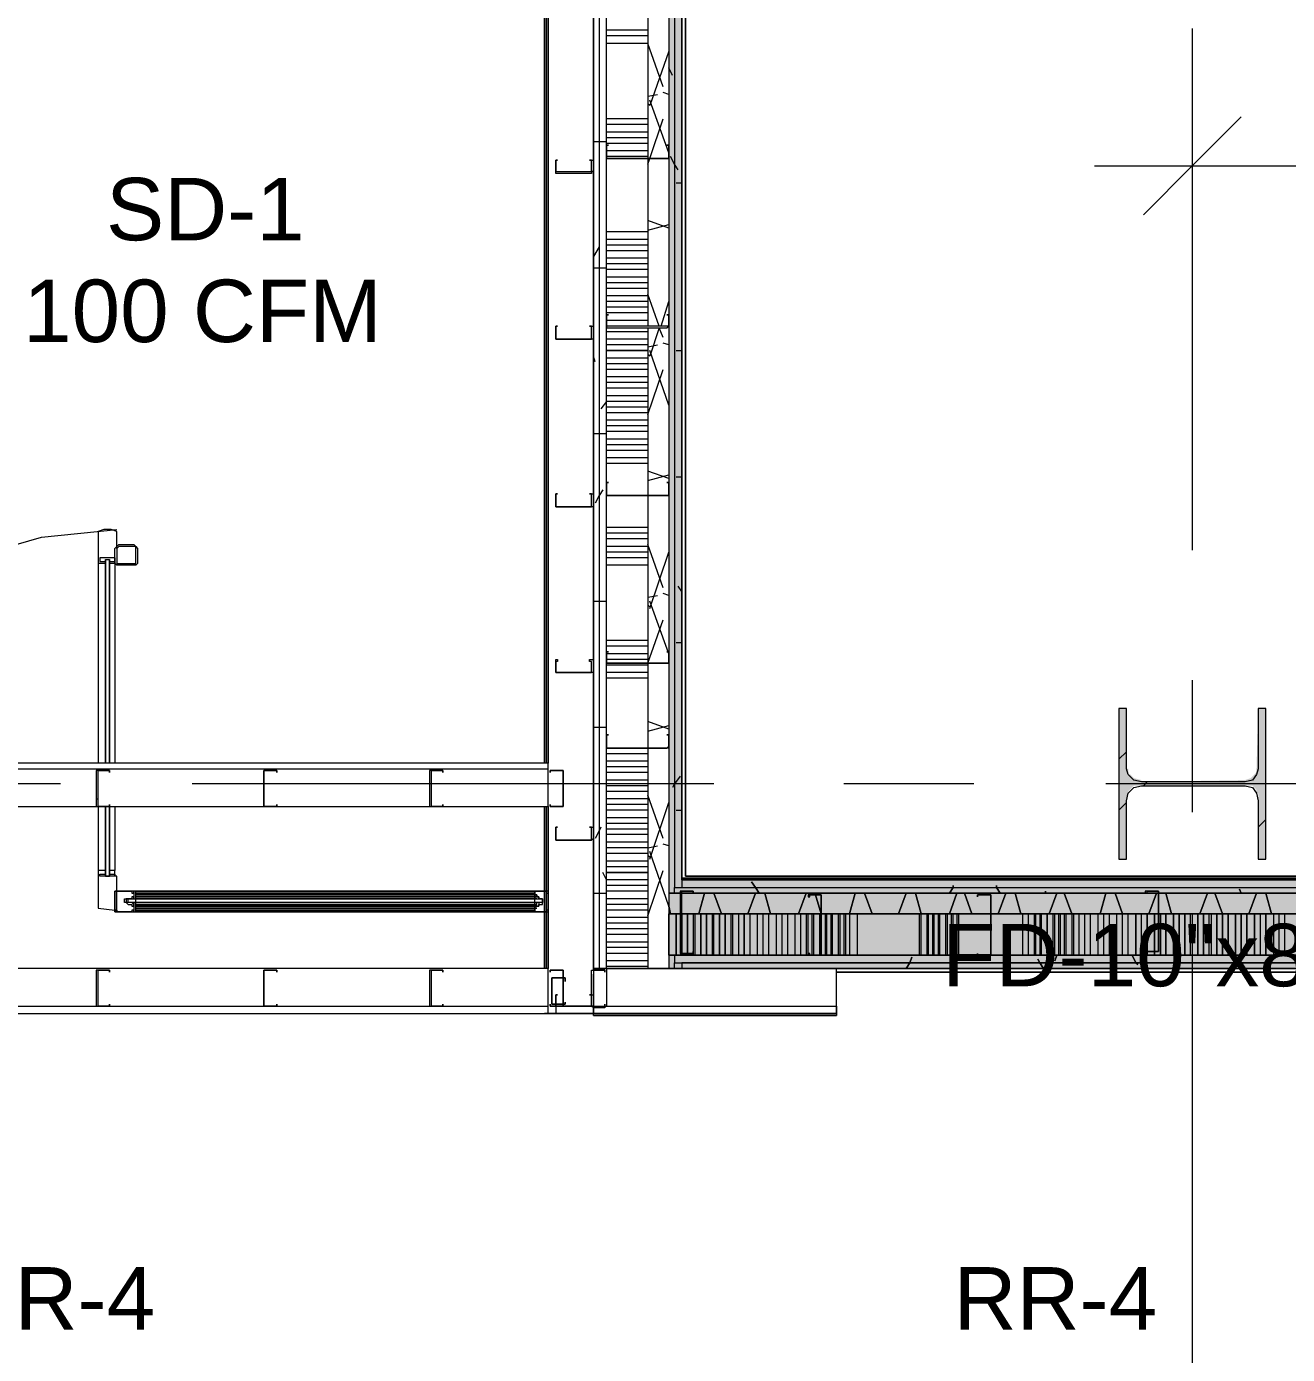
# Model space of a CAD drawing. Header units: metres. Extents: x -2 to 237, y -8 to 52.
# Drawn here: x 28.021 to 31.088, y 21.61 to 24.839 of the extents above; entities that cross this region are included whole.
import ezdxf

# ---------------------------------------------------------------- set-up
doc = ezdxf.new("R2010")
doc.units = ezdxf.units.M
doc.layers.add('HVAC - Ductos', color=5, linetype='Continuous', lineweight=0)
doc.layers.add('PDF_Text', color=7, linetype='Continuous', lineweight=0)
doc.layers.add('PDF_Geometry', color=7, linetype='Continuous', lineweight=0, true_color=0xaaaaaa)
doc.layers.add('PDF_Solid Fills', color=7, linetype='Continuous', lineweight=0, true_color=0xffffff)
doc.styles.add('PDF Helvetica', font='')
doc.styles.get('PDF Helvetica').set_extended_font_data('Helvetica')

msp = doc.modelspace()

# ---------------------------------------------------------------- hatches: boundary and pattern name
at = {"layer": 'PDF_Solid Fills', "lineweight": 0, "transparency": 33554559}
h = msp.add_hatch(color=256, dxfattribs=at)
h.paths.add_polyline_path([(29.5829, 25.5219), (29.5966, 25.5219), (29.5966, 25.554), (29.5829, 25.554)])
h.paths.add_polyline_path([(29.5829, 22.5485), (29.5966, 22.5485), (29.5966, 22.5805), (29.5829, 22.5805)])
h.paths.add_polyline_path([(29.5829, 22.7317), (29.5966, 22.7317), (29.5966, 25.3661), (29.5829, 25.3661)])
h = msp.add_hatch(color=256, dxfattribs=at)
h.paths.add_polyline_path([(29.5967, 25.5356), (29.615, 25.5356), (29.615, 25.554), (29.5967, 25.554)])
h.paths.add_polyline_path([(29.5967, 22.5485), (29.615, 22.5485), (29.615, 22.5622), (29.5967, 22.5622)])
h.paths.add_polyline_path([(29.5967, 22.7454), (29.615, 22.7454), (29.615, 25.3524), (29.5967, 25.3524)])
msp.add_hatch(color=256, dxfattribs=at).paths.add_polyline_path([(30.6963, 23.0341), (30.6963, 23.1807), (30.6779, 23.1807), (30.6779, 22.8142), (30.6963, 22.8142), (30.6963, 22.9608), (30.7009, 22.9791), (30.7146, 22.9929), (31.0032, 22.9929), (31.0124, 22.9837), (31.0124, 22.9745), (31.017, 22.9745), (31.017, 22.8142), (31.0353, 22.8142), (31.0353, 23.1807), (31.017, 23.1807), (31.0124, 23.0249), (30.9986, 23.0112), (30.9849, 23.0066), (30.7329, 23.0021), (30.7329, 23.0066), (30.7146, 23.0112), (30.7054, 23.0203), (30.7009, 23.0203), (30.7009, 23.0341)])
h = msp.add_hatch(color=256, dxfattribs=at)
h.paths.add_polyline_path([(32.0112, 22.7317), (32.0112, 22.7454), (29.5967, 22.7454), (29.5967, 22.7317)])
h.paths.add_polyline_path([(32.364, 22.7454), (32.364, 22.7317), (34.9984, 22.7317), (34.9984, 22.7454)])
h = msp.add_hatch(color=256, dxfattribs=at)
h.paths.add_polyline_path([(32.0112, 22.7317), (32.0112, 22.7454), (29.5967, 22.7454), (29.5967, 22.7317)])
h.paths.add_polyline_path([(32.364, 22.7454), (32.364, 22.7317), (34.9984, 22.7317), (34.9984, 22.7454)])
h = msp.add_hatch(color=256, dxfattribs=at)
h.paths.add_polyline_path([(32.0112, 22.7455), (32.0112, 22.7638), (29.615, 22.7638), (29.615, 22.7455)])
h.paths.add_polyline_path([(32.364, 22.7638), (32.364, 22.7455), (34.9984, 22.7455), (34.9984, 22.7638)])
h = msp.add_hatch(color=256, dxfattribs=at)
h.paths.add_polyline_path([(32.0112, 22.7455), (32.0112, 22.7638), (29.615, 22.7638), (29.615, 22.7455)])
h.paths.add_polyline_path([(32.364, 22.7638), (32.364, 22.7455), (34.9984, 22.7455), (34.9984, 22.7638)])
h = msp.add_hatch(color=256, dxfattribs=at)
h.paths.add_polyline_path([(29.6104, 22.6813), (29.6104, 22.7317), (29.5829, 22.7317), (29.5829, 22.6813)])
h.paths.add_polyline_path([(32.364, 22.7317), (32.364, 22.6813), (33.5644, 22.6813), (33.5644, 22.6951), (33.5002, 22.6996), (33.569, 22.6996), (33.569, 22.6813), (34.6548, 22.6813), (34.6548, 22.6996), (34.7235, 22.6996), (34.6594, 22.6951), (34.6594, 22.6813), (34.9984, 22.6813), (34.9984, 22.7317)])
h.paths.add_polyline_path([(29.615, 22.7317), (29.615, 22.6813), (32.0112, 22.6813), (32.0112, 22.7317)])
h = msp.add_hatch(color=256, dxfattribs=at)
h.paths.add_polyline_path([(29.6104, 22.6813), (29.6104, 22.7317), (29.5829, 22.7317), (29.5829, 22.6813)])
h.paths.add_polyline_path([(32.364, 22.7317), (32.364, 22.6813), (33.5644, 22.6813), (33.5644, 22.6951), (33.5002, 22.6996), (33.569, 22.6996), (33.569, 22.6813), (34.6548, 22.6813), (34.6548, 22.6996), (34.7235, 22.6996), (34.6594, 22.6951), (34.6594, 22.6813), (34.9984, 22.6813), (34.9984, 22.7317)])
h.paths.add_polyline_path([(29.615, 22.7317), (29.615, 22.6813), (32.0112, 22.6813), (32.0112, 22.7317)])
h = msp.add_hatch(color=256, dxfattribs=at)
h.paths.add_polyline_path([(32.0112, 22.5805), (32.0112, 22.6813), (29.5829, 22.6813), (29.5829, 22.5805)])
h.paths.add_polyline_path([(33.5644, 22.6309), (33.5644, 22.6813), (32.364, 22.6813), (32.364, 22.5805), (34.9984, 22.5805), (34.9984, 22.6813), (34.6594, 22.6813), (34.6548, 22.6309), (34.6548, 22.6813), (33.569, 22.6813)])
h = msp.add_hatch(color=256, dxfattribs=at)
h.paths.add_polyline_path([(32.0112, 22.5805), (32.0112, 22.6813), (29.5829, 22.6813), (29.5829, 22.5805)])
h.paths.add_polyline_path([(33.5644, 22.6309), (33.5644, 22.6813), (32.364, 22.6813), (32.364, 22.5805), (34.9984, 22.5805), (34.9984, 22.6813), (34.6594, 22.6813), (34.6548, 22.6309), (34.6548, 22.6813), (33.569, 22.6813)])
h = msp.add_hatch(color=256, dxfattribs=at)
h.paths.add_polyline_path([(32.0112, 22.5622), (32.0112, 22.5805), (29.5967, 22.5805), (29.5967, 22.5622)])
h.paths.add_polyline_path([(32.364, 22.5805), (32.364, 22.5622), (34.9984, 22.5622), (34.9984, 22.5805)])
h = msp.add_hatch(color=256, dxfattribs=at)
h.paths.add_polyline_path([(32.0112, 22.5622), (32.0112, 22.5805), (29.5967, 22.5805), (29.5967, 22.5622)])
h.paths.add_polyline_path([(32.364, 22.5805), (32.364, 22.5622), (34.9984, 22.5622), (34.9984, 22.5805)])
h = msp.add_hatch(color=256, dxfattribs=at)
h.paths.add_polyline_path([(32.0112, 22.5485), (32.0112, 22.5622), (29.615, 22.5622), (29.615, 22.5485)])
h.paths.add_polyline_path([(32.364, 22.5485), (34.9984, 22.5485), (34.9984, 22.5622), (32.364, 22.5622)])
h = msp.add_hatch(color=256, dxfattribs=at)
h.paths.add_polyline_path([(32.0112, 22.5485), (32.0112, 22.5622), (29.615, 22.5622), (29.615, 22.5485)])
h.paths.add_polyline_path([(32.364, 22.5485), (34.9984, 22.5485), (34.9984, 22.5622), (32.364, 22.5622)])

# ---------------------------------------------------------------- linework, layer by layer
at = {"layer": 'HVAC - Ductos', "lineweight": 0}
for points in [[(30.8566, 24.7385), (30.8566, 24.5002), (30.8566, 24.2619)], [(30.9757, 24.6193), (30.8566, 24.5002), (30.7375, 24.3811)], [(30.6183, 24.5002), (32.1853, 24.5002), (36.3179, 24.5002), (38.343, 24.5002), (40.2902, 24.5002)]]:
    msp.add_lwpolyline(points, dxfattribs=at)
at = {"layer": 'PDF_Geometry', "lineweight": 0}
for points in [[(40.3131, 32.7197), (39.5022, 32.7197), (39.5022, 32.7334), (38.7828, 32.7334), (31.8142, 32.7334), (31.8142, 32.7197), (31.3194, 32.7197), (31.159, 32.7197), (29.4134, 32.7197), (29.4134, 32.7059), (29.4134, 32.518), (29.4134, 31.9133), (29.4134, 25.554), (29.4134, 22.5485)], [(29.3997, 22.4523), (29.3997, 22.4385), (29.3997, 22.4568), (29.9907, 22.4568), (29.9907, 22.5485), (29.4317, 22.5485), (29.4317, 25.554), (29.4317, 31.9133), (29.4317, 32.1103), (29.4317, 32.5135), (29.4317, 32.6555), (29.5325, 32.6555), (29.9357, 32.6555), (30.3434, 32.6555), (30.7467, 32.6555)], [(29.3997, 31.9133), (29.3997, 25.554), (29.3997, 22.5485), (29.615, 22.5485), (32.0112, 22.5485), (32.0112, 22.5805), (32.0112, 22.7272), (32.0112, 22.7638), (29.615, 22.7638), (29.615, 25.3341), (34.7785, 25.3341), (34.7785, 22.7638), (34.9984, 22.7638), (34.9984, 25.3341), (37.5595, 25.3341)], [(29.4317, 22.5485), (29.4317, 22.4568), (29.9907, 22.4568), (29.9907, 22.4385), (29.9907, 22.5485), (29.3997, 22.5485), (29.3997, 25.554), (29.3997, 31.9133)], [(29.3997, 26.9605), (29.3997, 27.1392), (29.3951, 27.1392), (29.3951, 27.1438), (29.3905, 27.1484), (29.3859, 27.153), (29.3859, 26.8415), (29.3859, 27.153), (29.3997, 27.153), (29.3859, 27.153), (29.3905, 27.1484), (29.3951, 27.1438), (29.3951, 27.1392), (29.3997, 27.1392), (29.3997, 26.8415), (29.3997, 22.9929), (29.3997, 22.892)], [(29.2851, 26.8415), (29.2897, 26.8415), (29.2897, 23.0478), (29.2897, 26.8415), (29.2806, 26.8415), (29.2851, 26.8415), (29.2851, 23.0478)], [(34.8151, 22.7638), (34.8151, 25.3661), (34.9159, 25.3661), (34.8106, 25.3661), (34.8106, 25.3524), (34.8106, 25.3341), (34.9159, 25.3341), (34.9159, 25.3661), (34.8106, 25.3661), (34.7785, 25.3661), (29.615, 25.3661), (29.5967, 25.3661), (29.5829, 25.3661), (29.5829, 22.7317), (29.5967, 22.7317), (29.6104, 22.7317), (29.5829, 22.7317), (29.5829, 22.6813), (29.6104, 22.6813), (29.5829, 22.6813), (29.5829, 22.5805), (32.0112, 22.5805), (32.364, 22.5805)], [(29.5967, 25.3524), (29.5967, 22.7454), (29.615, 22.7454), (32.0112, 22.7454), (32.0112, 22.7638), (32.364, 22.7638), (32.0112, 22.7638), (32.364, 22.7638), (32.364, 22.5485), (34.9984, 22.5485), (34.5586, 22.5485), (33.546, 22.5485), (29.615, 22.5485), (32.0112, 22.5485)], [(29.5967, 22.5485), (29.5967, 22.5622), (29.615, 22.5622), (32.0112, 22.5622), (32.364, 22.5622), (34.9984, 22.5622), (34.9984, 22.5759), (34.9984, 22.5622), (37.5687, 22.5622), (37.5687, 22.6538), (34.9984, 22.6538), (34.9984, 22.6355), (34.9984, 22.6813), (34.9663, 22.6813), (34.6594, 22.6813), (34.9663, 22.6813), (34.9984, 22.6813), (34.9984, 22.6721), (34.9984, 25.3341), (34.9938, 25.3341), (34.9938, 22.7638)], [(34.7785, 25.3387), (29.615, 25.3387), (29.615, 22.7638), (33.546, 22.7638)], [(29.615, 22.7638), (29.615, 25.3341), (29.615, 22.7638)], [(29.615, 25.1921), (29.615, 22.7638), (29.615, 25.3341), (29.6195, 25.3295), (29.6241, 25.3295), (29.6241, 25.3249), (29.6241, 22.7729), (29.6241, 25.3249), (29.6241, 25.3295), (29.6195, 25.3295), (29.615, 25.3341), (29.6195, 25.3295), (29.6241, 25.3295), (29.6241, 25.3249), (34.7693, 25.3249), (29.6241, 25.3249), (34.7693, 25.3249)], [(29.5325, 24.9263), (29.5325, 24.5186), (29.5325, 24.1108), (29.4317, 24.1108)], [(29.5325, 24.8301), (29.4317, 24.8301)], [(29.5325, 24.8163), (29.4317, 24.8163)], [(30.8566, 24.8347), (30.8566, 23.5656)], [(29.5325, 24.798), (29.4317, 24.798)], [(29.5325, 24.6148), (29.4317, 24.6148)], [(29.5325, 24.601), (29.4317, 24.601)], [(29.5325, 24.5827), (29.4317, 24.5827)], [(29.5325, 24.5689), (29.4317, 24.5689)], [(29.5325, 24.5552), (29.4317, 24.5552)], [(29.3126, 24.514), (29.3126, 24.514)], [(29.3905, 24.514), (29.3905, 24.514)], [(29.5325, 24.5368), (29.4317, 24.5368)], [(29.5325, 24.5231), (29.4317, 24.5231)], [(29.308, 24.4864), (29.308, 24.4864)], [(29.3951, 24.4864), (29.3951, 24.4864)], [(29.5325, 24.3399), (29.4317, 24.3399)], [(29.5325, 24.3215), (29.4317, 24.3215)], [(29.5325, 24.3078), (29.4317, 24.3078)], [(29.5325, 24.294), (29.4317, 24.294)], [(29.5325, 24.2757), (29.4317, 24.2757)], [(29.5325, 24.2619), (29.4317, 24.2619)], [(29.5325, 24.2482), (29.4317, 24.2482)], [(29.5325, 24.2299), (29.4317, 24.2299)], [(29.5325, 24.2161), (29.4317, 24.2161)], [(29.5325, 24.2024), (29.4317, 24.2024)], [(29.5325, 24.1841), (29.4317, 24.1841)], [(29.5325, 24.1703), (29.4317, 24.1703)], [(29.5325, 24.1566), (29.4317, 24.1566)], [(29.5325, 24.1428), (29.4317, 24.1428)], [(29.3126, 24.1108), (29.3126, 24.1108)], [(29.3905, 24.1108), (29.3905, 24.1108)], [(29.5325, 24.1245), (29.4317, 24.1245)], [(29.5325, 24.0971), (29.4317, 24.0971)], [(29.5325, 24.1062), (29.5325, 23.6984), (29.5325, 23.2907), (29.5325, 23.0845), (29.5325, 22.5485)], [(29.308, 24.0787), (29.308, 24.0787)], [(29.308, 24.0787), (29.308, 24.0787)], [(29.3951, 24.0787), (29.3951, 24.0787)], [(29.5325, 24.0787), (29.4317, 24.0787)], [(29.5325, 24.065), (29.4317, 24.065)], [(29.5325, 24.0329), (29.4317, 24.0329)], [(29.5325, 24.0192), (29.4317, 24.0192)], [(29.5325, 24.0054), (29.4317, 24.0054)], [(29.5325, 23.987), (29.4317, 23.987)], [(29.5325, 23.9733), (29.4317, 23.9733)], [(29.5325, 23.9596), (29.4317, 23.9596)], [(29.5325, 23.9412), (29.4317, 23.9412)], [(29.5325, 23.9275), (29.4317, 23.9275)], [(29.5325, 23.9138), (29.4317, 23.9138)], [(29.5325, 23.9), (29.4317, 23.9)], [(29.5325, 23.8817), (29.4317, 23.8817)], [(29.5325, 23.8679), (29.4317, 23.8679)], [(29.5325, 23.8542), (29.4317, 23.8542)], [(29.5325, 23.8359), (29.4317, 23.8359)], [(29.5325, 23.8222), (29.4317, 23.8222)], [(29.5325, 23.8084), (29.4317, 23.8084)], [(29.5325, 23.7901), (29.4317, 23.7901)], [(29.5325, 23.7763), (29.4317, 23.7763)], [(29.3126, 23.703), (29.3126, 23.703)], [(29.3905, 23.703), (29.3905, 23.703)], [(27.3837, 23.0478), (27.4662, 23.2036), (27.5808, 23.3456), (27.7228, 23.4602), (27.8831, 23.5473), (28.0572, 23.5976), (28.2405, 23.6159)], [(28.2405, 23.5701), (28.2405, 23.6114), (28.2268, 23.6159), (28.2084, 23.6159), (28.1947, 23.6114), (28.1947, 23.5473), (28.1947, 23.5335)], [(29.5325, 23.6205), (29.4317, 23.6205)], [(29.5325, 23.6068), (29.4317, 23.6068)], [(29.5325, 23.593), (29.4317, 23.593)], [(28.2359, 23.5473), (28.2359, 23.5335), (28.2222, 23.5335), (28.2222, 23.5381), (28.2359, 23.5381), (28.2359, 23.5473), (28.1992, 23.5473), (28.1992, 23.5381), (28.213, 23.5381), (28.213, 23.5335), (28.1947, 23.5335), (28.1947, 23.0478)], [(29.5325, 23.5747), (29.4317, 23.5747)], [(29.5325, 23.561), (29.4317, 23.561)], [(29.5325, 23.5473), (29.4317, 23.5473)], [(28.213, 23.5427), (28.213, 23.0478), (28.213, 23.5427), (28.2222, 23.5427), (28.2222, 23.0478), (28.2222, 23.5427)], [(28.2359, 23.5335), (28.2359, 23.0478)], [(29.5325, 23.5289), (29.4317, 23.5289)], [(29.5325, 23.3456), (29.4317, 23.3456)], [(29.5325, 23.3319), (29.4317, 23.3319)], [(29.5325, 23.3136), (29.4317, 23.3136)], [(29.5325, 23.2998), (29.4317, 23.2998)], [(29.308, 23.2678), (29.308, 23.2678)], [(29.308, 23.2678), (29.308, 23.2678)], [(29.3951, 23.2678), (29.3951, 23.2678)], [(29.5325, 23.2861), (29.4317, 23.2861)], [(29.5325, 23.2678), (29.4317, 23.2678)], [(29.5325, 23.254), (29.4317, 23.254)], [(30.8566, 23.2494), (30.8566, 22.9287)], [(29.4363, 23.1165), (29.4363, 23.1165)], [(29.5783, 23.1165), (29.5783, 23.1165)], [(29.5325, 23.0707), (29.4317, 23.0707)], [(30.6779, 23.057), (30.6963, 23.0753)], [(27.4754, 23.0341), (29.2897, 23.0341)], [(29.5325, 23.0524), (29.4317, 23.0524)], [(29.5325, 23.0387), (29.4317, 23.0387)], [(28.103, 22.9975), (27.7869, 22.9975)], [(29.6929, 22.9975), (28.4237, 22.9975)], [(29.5325, 23.0249), (29.4317, 23.0249)], [(29.5325, 23.0066), (29.4317, 23.0066)], [(30.3252, 22.9975), (30.009, 22.9975)], [(31.915, 22.9975), (30.6459, 22.9975)], [(30.7375, 22.9929), (30.7467, 23.0021)], [(29.5325, 22.9929), (29.4317, 22.9929)], [(29.5325, 22.9791), (29.4317, 22.9791)], [(28.1947, 22.9424), (28.1947, 22.7867)], [(28.213, 22.7729), (28.213, 22.9424), (28.213, 22.7729), (28.2222, 22.7729), (28.2222, 22.9424), (28.2222, 22.7729)], [(28.2359, 22.9424), (28.2359, 22.7867)], [(29.2851, 22.9424), (29.2851, 22.7363), (29.2851, 22.6859), (29.2851, 22.5485)], [(29.5325, 22.9608), (29.4317, 22.9608)], [(29.5325, 22.947), (29.4317, 22.947)], [(29.5325, 22.9333), (29.4317, 22.9333)], [(30.6779, 22.9333), (30.6963, 22.9516)], [(29.5325, 22.915), (29.4317, 22.915)], [(29.5325, 22.9012), (29.4317, 22.9012)], [(31.017, 22.892), (31.0353, 22.9104)], [(29.3126, 22.892), (29.3126, 22.892)], [(29.3905, 22.892), (29.3905, 22.892)], [(29.5325, 22.8875), (29.4317, 22.8875)], [(29.5325, 22.8738), (29.4317, 22.8738)], [(29.3997, 22.8646), (29.3997, 22.5439)], [(29.5325, 22.8554), (29.4317, 22.8554)], [(29.5325, 22.8416), (29.4317, 22.8416)], [(29.5325, 22.8279), (29.4317, 22.8279)], [(29.5325, 22.8096), (29.4317, 22.8096)], [(29.5325, 22.7958), (29.4317, 22.7958)], [(29.5325, 22.7638), (29.4317, 22.7638)], [(29.5325, 22.75), (29.4317, 22.75)], [(29.6104, 22.7317), (29.5967, 22.7317), (29.5967, 22.7454), (32.0112, 22.7454), (32.0112, 22.7317), (32.364, 22.7317), (34.9984, 22.7317)], [(33.546, 22.7638), (33.546, 22.7683), (33.546, 22.7638), (29.615, 22.7638), (33.546, 22.7638), (29.615, 22.7638), (33.546, 22.7638), (34.5586, 22.7638), (34.5586, 22.7683), (34.5586, 22.7638), (34.7785, 22.7638), (34.5586, 22.7638), (34.5586, 22.7683), (34.5586, 22.7638)], [(33.546, 22.7638), (29.615, 22.7638), (32.0112, 22.7638)], [(29.615, 22.7638), (29.615, 22.7638)], [(32.0112, 22.7638), (29.615, 22.7638), (32.0112, 22.7638)], [(32.364, 22.5622), (32.364, 22.5805), (32.0112, 22.5805), (32.0112, 22.6813), (32.0112, 22.7272), (32.0112, 22.7317), (31.6035, 22.7317), (31.1957, 22.7317), (30.7742, 22.7317), (29.615, 22.7317), (30.7742, 22.7317), (31.1957, 22.7317), (31.6035, 22.7317), (32.0112, 22.7317), (32.0112, 22.7454), (32.364, 22.7454), (34.9984, 22.7454)], [(28.2863, 22.7088), (28.2588, 22.7088), (28.2588, 22.718), (28.2863, 22.718)], [(28.2863, 22.7363), (28.2863, 22.7363)], [(28.2863, 22.7363), (29.2576, 22.7363)], [(28.2863, 22.7272), (29.2576, 22.7272), (28.2863, 22.7272)], [(28.2863, 22.6996), (29.2576, 22.6996), (29.2576, 22.7042), (28.2863, 22.7042), (29.2576, 22.7042), (28.2863, 22.7042), (28.2863, 22.6996), (29.2576, 22.6996), (29.2576, 22.7042), (29.2576, 22.7088), (28.2863, 22.7088), (28.2863, 22.718), (28.2863, 22.7226), (29.2576, 22.7226), (28.2863, 22.7226)], [(29.2576, 22.718), (28.2863, 22.718)], [(28.2863, 22.718), (29.2576, 22.718)], [(28.2863, 22.718), (29.2576, 22.718)], [(28.2863, 22.718), (29.2576, 22.718)], [(28.2863, 22.6951), (29.2576, 22.6951), (29.2576, 22.6905), (28.2863, 22.6905), (29.2576, 22.6905), (29.2576, 22.6859), (28.2863, 22.6859), (29.2576, 22.6859), (28.2863, 22.6859), (29.2576, 22.6859), (29.2576, 22.7042), (29.2576, 22.7088)], [(29.2576, 22.7363), (29.2576, 22.7363)], [(29.2576, 22.7088), (29.2576, 22.718)], [(29.2576, 22.718), (29.276, 22.718), (29.276, 22.7088)], [(29.276, 22.7088), (29.2576, 22.7088)], [(29.5325, 22.7363), (29.4317, 22.7363)], [(29.5325, 22.718), (29.4317, 22.718)], [(29.615, 22.7317), (30.7742, 22.7317), (31.1957, 22.7317), (31.6035, 22.7317), (32.0112, 22.7317)], [(29.2576, 22.7042), (29.2576, 22.6859), (28.2863, 22.6859)], [(28.2863, 22.6859), (28.2863, 22.6859)], [(29.2576, 22.6951), (29.2576, 22.6951)], [(29.2576, 22.6905), (29.2576, 22.6905)], [(29.5325, 22.7042), (29.4317, 22.7042)], [(29.5325, 22.6905), (29.4317, 22.6905)], [(29.5829, 22.5805), (29.5829, 22.6813), (29.6104, 22.6813)], [(32.0112, 22.5805), (32.0112, 22.6813), (31.6035, 22.6813), (31.1957, 22.6813), (30.7742, 22.6813), (30.3664, 22.6813), (29.9541, 22.6813), (29.615, 22.6813)], [(29.6425, 22.6813), (29.6425, 22.5805)], [(29.6471, 22.5805), (29.6471, 22.6813)], [(29.6883, 22.6813), (29.6883, 22.5805)], [(29.6929, 22.5805), (29.6929, 22.6813)], [(29.7341, 22.6813), (29.7341, 22.5805)], [(29.7387, 22.5805), (29.7387, 22.6813)], [(29.7524, 22.6813), (29.7524, 22.5805)], [(29.78, 22.6813), (29.78, 22.5805)], [(29.7982, 22.6813), (29.7982, 22.5805)], [(29.812, 22.6813), (29.812, 22.5805)], [(29.8258, 22.6813), (29.8258, 22.5805)], [(29.844, 22.6813), (29.844, 22.5805)], [(29.8578, 22.6813), (29.8578, 22.5805)], [(29.8716, 22.6813), (29.8716, 22.5805)], [(29.8899, 22.6813), (29.8899, 22.5805)], [(29.9036, 22.6813), (29.9036, 22.5805)], [(29.9174, 22.6813), (29.9174, 22.5805)], [(29.922, 22.5805), (29.922, 22.6813)], [(29.9311, 22.6813), (29.9311, 22.5805)], [(29.9357, 22.5805), (29.9357, 22.6813)], [(29.9495, 22.6813), (29.9495, 22.5805)], [(29.9541, 22.5805), (29.9541, 22.6813)], [(29.9632, 22.6813), (29.9632, 22.5805)], [(29.9678, 22.5805), (29.9678, 22.6813)], [(29.9769, 22.6813), (29.9769, 22.5805)], [(29.9815, 22.5805), (29.9815, 22.6813)], [(29.9953, 22.6813), (29.9953, 22.5805)], [(29.9998, 22.5805), (29.9998, 22.6813)], [(30.009, 22.6813), (30.009, 22.5805)], [(30.0136, 22.5805), (30.0136, 22.6813)], [(30.0227, 22.6813), (30.0227, 22.5805)], [(30.0411, 22.6813), (30.0411, 22.5805)], [(30.1923, 22.6813), (30.1923, 22.5805)], [(30.1969, 22.5805), (30.1969, 22.6813)], [(30.2106, 22.6813), (30.2106, 22.5805)], [(30.2152, 22.5805), (30.2152, 22.6813)], [(30.2244, 22.6813), (30.2244, 22.5805)], [(30.229, 22.5805), (30.229, 22.6813)], [(30.2381, 22.6813), (30.2381, 22.5805)], [(30.2427, 22.5805), (30.2427, 22.6813)], [(30.2564, 22.6813), (30.2564, 22.5805)], [(30.261, 22.5805), (30.261, 22.6813)], [(30.2702, 22.6813), (30.2702, 22.5805)], [(30.2747, 22.5805), (30.2747, 22.6813)], [(30.2839, 22.6813), (30.2839, 22.5805)], [(30.2885, 22.5805), (30.2885, 22.6813)], [(30.4442, 22.5805), (30.4442, 22.6813)], [(30.458, 22.5805), (30.458, 22.6813)], [(30.4718, 22.6813), (30.4718, 22.5805)], [(30.4763, 22.5805), (30.4763, 22.6813)], [(30.4855, 22.6813), (30.4855, 22.5805)], [(30.4901, 22.5805), (30.4901, 22.6813)], [(30.5176, 22.6813), (30.5176, 22.5805)], [(30.5221, 22.5805), (30.5221, 22.6813)], [(30.5313, 22.6813), (30.5313, 22.5805)], [(30.5359, 22.5805), (30.5359, 22.6813)], [(30.5451, 22.6813), (30.5451, 22.5805)], [(30.5496, 22.5805), (30.5496, 22.6813)], [(30.5634, 22.6813), (30.5634, 22.5805)], [(30.568, 22.5805), (30.568, 22.6813)], [(30.5817, 22.5805), (30.5817, 22.6813)], [(30.5955, 22.5805), (30.5955, 22.6813)], [(30.6092, 22.5805), (30.6092, 22.6813)], [(30.6275, 22.5805), (30.6275, 22.6813)], [(30.6413, 22.5805), (30.6413, 22.6813)], [(30.655, 22.5805), (30.655, 22.6813)], [(30.6733, 22.5805), (30.6733, 22.6813)], [(30.6871, 22.5805), (30.6871, 22.6813)], [(30.7009, 22.5805), (30.7009, 22.6813)], [(30.7329, 22.5805), (30.7329, 22.6813)], [(30.852, 22.5805), (30.852, 22.6813)], [(30.8566, 22.6813), (30.8566, 22.5805)], [(30.8978, 22.5805), (30.8978, 22.6813)], [(30.9024, 22.6813), (30.9024, 22.5805)], [(31.0216, 22.6813), (31.0216, 22.5805)], [(31.0537, 22.6813), (31.0537, 22.5805)], [(31.0674, 22.6813), (31.0674, 22.5805)], [(31.0811, 22.6813), (31.0811, 22.5805)], [(29.5325, 22.6721), (29.4317, 22.6721)], [(29.5325, 22.6584), (29.4317, 22.6584)], [(29.5325, 22.6447), (29.4317, 22.6447)], [(29.5325, 22.6309), (29.4317, 22.6309)], [(29.5325, 22.6126), (29.4317, 22.6126)], [(30.8566, 22.6126), (30.8566, 21.3435)], [(29.5325, 22.5989), (29.4317, 22.5989)], [(29.5325, 22.5851), (29.4317, 22.5851)], [(32.0112, 22.5805), (29.615, 22.5805), (29.5967, 22.5805), (29.5829, 22.5805), (29.5829, 22.5485)], [(29.3997, 22.5439), (29.3997, 22.5439)], [(29.5325, 22.5667), (29.4317, 22.5667)], [(29.5325, 22.5531), (29.4317, 22.5531)], [(29.615, 22.5485), (29.615, 22.5485)], [(32.0112, 22.5485), (29.615, 22.5485), (32.0112, 22.5485)], [(29.615, 22.5485), (33.546, 22.5485)], [(29.308, 22.4568), (29.308, 22.4385), (29.3997, 22.4385), (29.9907, 22.4385), (29.3997, 22.4385), (29.3997, 22.5347)], [(29.4271, 22.5393), (29.4271, 22.5393)], [(29.3126, 22.4843), (29.3126, 22.4843)], [(29.3905, 22.4843), (29.3905, 22.4843)], [(27.4754, 22.4568), (29.2897, 22.4568)], [(29.308, 22.4568), (29.308, 22.4568)], [(29.308, 22.4568), (29.308, 22.4568)], [(29.3951, 22.4568), (29.3951, 22.4568)], [(29.3997, 22.4568), (29.3997, 22.4568)], [(29.4271, 22.4614), (29.4271, 22.4614)], [(29.2897, 22.4385), (29.2897, 22.4385)], [(29.3997, 22.4385), (29.2897, 22.4385)], [(29.3997, 22.4385), (29.2897, 22.4385)], [(29.2897, 22.4385), (29.3997, 22.4385)], [(29.3997, 22.4339), (29.3997, 22.4385)], [(29.9907, 22.4385), (29.3997, 22.4385)], [(29.9907, 22.4385), (29.3997, 22.4385)], [(29.3997, 22.4385), (29.9907, 22.4385)], [(29.3997, 22.4385), (29.3997, 22.4385)], [(29.3997, 22.4339), (29.9907, 22.4339)], [(29.9907, 22.4385), (29.9907, 22.4339)], [(29.9907, 22.4385), (29.9907, 22.4385)]]:
    msp.add_lwpolyline(points, dxfattribs=at)
for points in [[(29.2806, 26.8415), (29.2806, 23.0478)], [(29.2897, 26.8415), (29.2897, 23.0478)], [(29.4317, 24.5506), (29.4317, 24.5186), (29.5783, 24.5186), (29.5829, 24.5186), (29.5829, 24.5506), (29.5783, 24.5506), (29.5829, 24.5506), (29.5829, 24.5186), (29.5783, 24.5186), (29.4317, 24.5186), (29.4317, 24.5506), (29.4363, 24.5506)], [(29.3997, 24.4864), (29.3951, 24.4864), (29.3951, 24.4819), (29.308, 24.4819), (29.308, 24.4864), (29.308, 24.514), (29.3126, 24.514), (29.308, 24.514), (29.308, 24.4864), (29.3951, 24.4864), (29.3951, 24.514), (29.3905, 24.514), (29.3997, 24.514)], [(29.4317, 24.1383), (29.4317, 24.1108), (29.4317, 24.1062), (29.5783, 24.1062), (29.5829, 24.1108), (29.5829, 24.1383), (29.5783, 24.1383), (29.5829, 24.1383), (29.5829, 24.1108), (29.5783, 24.1108), (29.4317, 24.1108), (29.4317, 24.1383), (29.4363, 24.1383)], [(29.3997, 24.0787), (29.3951, 24.0787), (29.308, 24.0787), (29.308, 24.1108), (29.3126, 24.1108), (29.308, 24.1108), (29.308, 24.0787), (29.3951, 24.0787), (29.3951, 24.1108), (29.3905, 24.1108), (29.3997, 24.1108)], [(29.4317, 24.0512), (29.5325, 24.0512)], [(29.4317, 23.7305), (29.4317, 23.6984), (29.5783, 23.6984), (29.5829, 23.6984), (29.5829, 23.7305), (29.5783, 23.7305), (29.5829, 23.7305), (29.5829, 23.6984), (29.5783, 23.6984), (29.4317, 23.6984), (29.4317, 23.7305), (29.4363, 23.7305)], [(29.3997, 23.6755), (29.3997, 23.6709), (29.3951, 23.6709), (29.308, 23.6709), (29.308, 23.6755), (29.308, 23.703), (29.3126, 23.703), (29.308, 23.703), (29.308, 23.6755), (29.308, 23.6709), (29.3951, 23.6709), (29.3951, 23.6755), (29.3951, 23.703), (29.3905, 23.703), (29.3997, 23.703)], [(28.2359, 23.5701), (28.2405, 23.5747), (28.2451, 23.5793), (28.2817, 23.5793), (28.2863, 23.5747), (28.2909, 23.5701), (28.2909, 23.5335), (28.2863, 23.5289), (28.2817, 23.5289), (28.2451, 23.5289), (28.2405, 23.5289), (28.2359, 23.5335)], [(28.2451, 23.5335), (28.2817, 23.5335), (28.2863, 23.5335), (28.2863, 23.5701), (28.2863, 23.5747), (28.2817, 23.5747), (28.2451, 23.5747), (28.2405, 23.5701), (28.2405, 23.5335)], [(29.3997, 23.2678), (29.3951, 23.2678), (29.308, 23.2678), (29.308, 23.2998), (29.3126, 23.2998), (29.3126, 23.2952), (29.308, 23.2952), (29.308, 23.2678), (29.3951, 23.2678), (29.3951, 23.2952), (29.3905, 23.2952), (29.3905, 23.2998), (29.3997, 23.2998)], [(29.4317, 23.3181), (29.4317, 23.2907), (29.5783, 23.2907), (29.5829, 23.2907), (29.5829, 23.3181), (29.5783, 23.3181), (29.5829, 23.3181), (29.5829, 23.2907), (29.5783, 23.2907), (29.4317, 23.2907), (29.4317, 23.3181), (29.4363, 23.3181)], [(31.0353, 22.8142), (31.0353, 23.1807), (31.017, 23.1807), (31.017, 23.0341), (31.0124, 23.0203), (31.0032, 23.0066), (30.9849, 23.0021), (30.7329, 23.0021), (30.7146, 23.0066), (30.7009, 23.0203), (30.6963, 23.0341), (30.6963, 23.1807), (30.6779, 23.1807), (30.6779, 22.8142), (30.6963, 22.8142), (30.6963, 22.9562), (30.7009, 22.9745), (30.7146, 22.9883), (30.7329, 22.9929), (30.9849, 22.9929), (31.0032, 22.9883), (31.0124, 22.9745), (31.017, 22.9562), (31.017, 22.8142)], [(29.5829, 23.0891), (29.5829, 23.0845), (29.5783, 23.0845), (29.4317, 23.0845), (29.4317, 23.0891), (29.4317, 23.1165), (29.4363, 23.1165), (29.4317, 23.1165), (29.4317, 23.0891), (29.4317, 23.0845), (29.5783, 23.0845), (29.5829, 23.0891), (29.5829, 23.1165)], [(29.5783, 23.1165), (29.5829, 23.1165)], [(29.2897, 23.0478), (27.4754, 23.0478), (27.4754, 22.9424), (29.2897, 22.9424)], [(28.2222, 23.0295), (28.1947, 23.0295), (28.1901, 23.0295), (28.1901, 22.9424), (28.1947, 22.9424), (28.2222, 22.9424), (28.2222, 22.947), (28.2222, 22.9424), (28.1947, 22.9424), (28.1947, 23.0295), (28.2222, 23.0295), (28.2222, 23.0249)], [(28.6299, 23.0295), (28.5979, 23.0295), (28.5979, 22.9424), (28.6299, 22.9424), (28.6299, 22.947), (28.6299, 22.9424), (28.5979, 22.9424), (28.5979, 23.0295), (28.6299, 23.0295), (28.6299, 23.0249)], [(29.0331, 23.0295), (29.0057, 23.0295), (29.0011, 23.0295), (29.0011, 22.9424), (29.0057, 22.9424), (29.0331, 22.9424), (29.0331, 22.947), (29.0331, 22.9424), (29.0057, 22.9424), (29.0057, 23.0295), (29.0331, 23.0295), (29.0331, 23.0249)], [(29.2942, 22.9424), (29.3264, 22.9424), (29.3264, 23.0295), (29.2942, 23.0295), (29.2942, 23.0249), (29.2942, 23.0295), (29.3264, 23.0295), (29.3264, 22.9424), (29.2942, 22.9424), (29.2942, 22.947)], [(29.2806, 22.9424), (29.2806, 22.7363), (29.2806, 22.6859), (29.2806, 22.5485), (29.2806, 22.6859), (29.2806, 22.7363)], [(29.2897, 22.5485), (29.2897, 22.9424)], [(29.2897, 22.9424), (29.2897, 22.5485)], [(29.3997, 22.8646), (29.3951, 22.86), (29.308, 22.86), (29.308, 22.8646), (29.308, 22.892), (29.3126, 22.892), (29.308, 22.892), (29.308, 22.8646), (29.308, 22.86), (29.3951, 22.86), (29.3951, 22.8646), (29.3951, 22.892), (29.3905, 22.892), (29.3997, 22.892)], [(28.2405, 22.6905), (28.2405, 22.7363), (28.2405, 22.7729), (28.2359, 22.7729), (28.2359, 22.7867), (28.2222, 22.7867), (28.2222, 22.7775), (28.2359, 22.7775), (28.2359, 22.7729), (28.1992, 22.7729), (28.1992, 22.7775), (28.213, 22.7775), (28.213, 22.7867), (28.1947, 22.7867), (28.1947, 22.7729), (28.1947, 22.6951), (28.2359, 22.6905)], [(29.4317, 22.7821), (29.5325, 22.7821)], [(33.546, 22.7683), (29.615, 22.7683), (33.546, 22.7683), (33.546, 22.7729), (29.6241, 22.7729), (33.546, 22.7729)], [(33.546, 22.7729), (33.546, 22.7683), (33.546, 22.7729), (29.6241, 22.7729)], [(32.0112, 22.7454), (32.0112, 22.7638), (29.615, 22.7638), (29.615, 22.7454)], [(30.2702, 22.7638), (30.0227, 22.7638)], [(28.2863, 22.6859), (28.2863, 22.7088), (28.2817, 22.7088), (28.2817, 22.7042), (28.2817, 22.6996), (28.2817, 22.7042), (28.2772, 22.7088), (28.268, 22.7088), (28.268, 22.7134), (28.268, 22.718), (28.2772, 22.718), (28.2817, 22.718), (28.2817, 22.7226), (28.2817, 22.718), (28.2863, 22.718), (28.2863, 22.7363), (28.2359, 22.7363), (28.2359, 22.7134), (28.2359, 22.7317), (28.2359, 22.7363), (28.2405, 22.7363), (28.2772, 22.7363), (28.2772, 22.7317), (28.2817, 22.7317), (28.2817, 22.7363), (28.2817, 22.7317), (28.2817, 22.7226), (28.2772, 22.7226), (28.2772, 22.718), (28.268, 22.718), (28.2634, 22.718), (28.2634, 22.7088), (28.268, 22.7042), (28.2772, 22.7042), (28.2772, 22.6996), (28.2817, 22.6996), (28.2817, 22.6905), (28.2817, 22.6859), (28.2817, 22.6905), (28.2772, 22.6905), (28.2772, 22.6859), (28.2405, 22.6859), (28.2405, 22.6905), (28.2359, 22.6905), (28.2405, 22.6905), (28.2405, 22.6859), (28.2359, 22.6859), (28.2359, 22.6905), (28.2359, 22.7134), (28.2359, 22.6859)], [(29.2576, 22.7363), (28.2863, 22.7363)], [(29.2576, 22.7317), (28.2863, 22.7317)], [(29.2576, 22.7272), (28.2863, 22.7272)], [(29.276, 22.7134), (29.276, 22.7088), (29.2714, 22.7088), (29.2668, 22.7088), (29.2668, 22.6996), (29.2576, 22.6996), (29.2576, 22.7042), (29.2622, 22.7042), (29.2622, 22.7088), (29.2576, 22.7088), (29.2576, 22.6859), (29.2897, 22.6859), (29.2897, 22.6905), (29.2851, 22.6905), (29.2851, 22.6859), (29.2622, 22.6859), (29.2576, 22.6859), (29.2576, 22.6905), (29.2576, 22.6951), (29.2622, 22.6951), (29.2576, 22.6951), (29.2576, 22.6996), (29.2622, 22.6996), (29.2668, 22.6996), (29.2668, 22.7042), (29.276, 22.7042), (29.276, 22.7088), (29.276, 22.718), (29.2668, 22.718), (29.2668, 22.7226), (29.2622, 22.7226), (29.2622, 22.7272), (29.2622, 22.7226), (29.2576, 22.7226), (29.2576, 22.7272), (29.2622, 22.7272), (29.2576, 22.7272), (29.2576, 22.7363), (29.2622, 22.7363), (29.2851, 22.7363), (29.2851, 22.7317), (29.2897, 22.7317), (29.2897, 22.7363), (29.2576, 22.7363), (29.2576, 22.718), (29.2622, 22.718), (29.2576, 22.718), (29.2576, 22.7226), (29.2668, 22.7226), (29.2668, 22.718), (29.2714, 22.718), (29.276, 22.718)], [(29.6425, 22.7363), (29.615, 22.7363), (29.6104, 22.7363), (29.6104, 22.5851), (29.615, 22.5851), (29.6425, 22.5851), (29.6425, 22.5897), (29.6425, 22.5851), (29.615, 22.5851), (29.615, 22.7363), (29.6425, 22.7363), (29.6425, 22.7317)], [(29.922, 22.5805), (29.9541, 22.5805), (29.9541, 22.5851), (29.9541, 22.7272), (29.922, 22.7272), (29.922, 22.7226), (29.9265, 22.7226), (29.9265, 22.7272), (29.9541, 22.7272), (29.9541, 22.5851), (29.9541, 22.5805), (29.9265, 22.5805), (29.9265, 22.5851), (29.922, 22.5851)], [(30.3343, 22.5805), (30.3618, 22.5805), (30.3664, 22.5805), (30.3664, 22.5851), (30.3664, 22.7272), (30.3618, 22.7272), (30.3343, 22.7272), (30.3343, 22.7226), (30.3343, 22.7272), (30.3618, 22.7272), (30.3664, 22.7272), (30.3664, 22.5851), (30.3664, 22.5805), (30.3618, 22.5805), (30.3343, 22.5805), (30.3343, 22.5851)], [(30.7421, 22.5897), (30.7742, 22.5897), (30.7742, 22.7363), (30.7421, 22.7363), (30.7421, 22.7317), (30.7467, 22.7317), (30.7467, 22.7363), (30.7742, 22.7363), (30.7742, 22.5897), (30.7467, 22.5897), (30.7467, 22.5943), (30.7421, 22.5943)], [(29.2576, 22.6996), (28.2863, 22.6996)], [(29.2576, 22.6951), (28.2863, 22.6951)], [(29.5829, 22.5805), (29.5829, 22.6813)], [(29.6013, 22.6813), (29.6013, 22.5805)], [(29.615, 22.6813), (29.615, 22.5851), (29.615, 22.5805), (29.615, 22.5851)], [(32.0112, 22.6813), (31.6035, 22.6813), (31.1957, 22.6813), (30.7742, 22.6813), (30.3664, 22.6813), (29.9541, 22.6813), (29.615, 22.6813), (29.9541, 22.6813), (30.3664, 22.6813), (30.7742, 22.6813), (31.1957, 22.6813), (31.6035, 22.6813)], [(29.6287, 22.6813), (29.6287, 22.5851), (29.6287, 22.5805), (29.6287, 22.5851)], [(29.6608, 22.6813), (29.6608, 22.5805)], [(29.6746, 22.6813), (29.6746, 22.5805)], [(29.7066, 22.6813), (29.7066, 22.5805)], [(29.7204, 22.6813), (29.7204, 22.5805)], [(29.7662, 22.5805), (29.7662, 22.6813)], [(30.5039, 22.6813), (30.5039, 22.5805)], [(30.7191, 22.6813), (30.7191, 22.5805)], [(30.7467, 22.6813), (30.7467, 22.5897), (30.7467, 22.5805), (30.7467, 22.5897)], [(30.765, 22.6813), (30.765, 22.5897), (30.765, 22.5805), (30.765, 22.5897)], [(30.7788, 22.6813), (30.7788, 22.5805)], [(30.7925, 22.6813), (30.7925, 22.5805)], [(30.8108, 22.6813), (30.8108, 22.5805)], [(30.8245, 22.6813), (30.8245, 22.5805)], [(30.8383, 22.6813), (30.8383, 22.5805)], [(30.8704, 22.6813), (30.8704, 22.5805)], [(30.8841, 22.6813), (30.8841, 22.5805)], [(30.9162, 22.6813), (30.9162, 22.5805)], [(30.9299, 22.6813), (30.9299, 22.5805)], [(30.9436, 22.6813), (30.9436, 22.5805)], [(30.962, 22.6813), (30.962, 22.5805)], [(30.9757, 22.6813), (30.9757, 22.5805)], [(30.9895, 22.6813), (30.9895, 22.5805)], [(31.0078, 22.6813), (31.0078, 22.5805)], [(31.0353, 22.5805), (31.0353, 22.6813)], [(32.0112, 22.5622), (32.0112, 22.5805), (29.5967, 22.5805), (29.5967, 22.5622)], [(29.2897, 22.5485), (27.4754, 22.5485), (27.4754, 22.4385), (29.2897, 22.4385)], [(28.2222, 22.5439), (28.1947, 22.5439), (28.1901, 22.5439), (28.1901, 22.4568), (28.1947, 22.4568), (28.2222, 22.4568), (28.2222, 22.4614), (28.2222, 22.4568), (28.1947, 22.4568), (28.1947, 22.5439), (28.2222, 22.5439), (28.2222, 22.5393)], [(28.6299, 22.5439), (28.5979, 22.5439), (28.5979, 22.4568), (28.6299, 22.4568), (28.6299, 22.4614), (28.6299, 22.4568), (28.5979, 22.4568), (28.5979, 22.5439), (28.6299, 22.5439), (28.6299, 22.5393)], [(29.0331, 22.5439), (29.0057, 22.5439), (29.0011, 22.5439), (29.0011, 22.4568), (29.0057, 22.4568), (29.0331, 22.4568), (29.0331, 22.4614), (29.0331, 22.4568), (29.0057, 22.4568), (29.0057, 22.5439), (29.0331, 22.5439), (29.0331, 22.5393)], [(29.2942, 22.4568), (29.3264, 22.4568), (29.3264, 22.5439), (29.2942, 22.5439), (29.2942, 22.5393), (29.2942, 22.5439), (29.3264, 22.5439), (29.3264, 22.4568), (29.2942, 22.4568), (29.2942, 22.4614)], [(29.3997, 22.4523), (29.3951, 22.4568), (29.3951, 22.5439), (29.3997, 22.5439), (29.4271, 22.5439), (29.4271, 22.5393), (29.4271, 22.5439), (29.3997, 22.5439), (29.3997, 22.4568), (29.4271, 22.4568), (29.4271, 22.4614), (29.4271, 22.4523)], [(29.3997, 22.5439), (29.3997, 22.5485)], [(32.0112, 22.5485), (32.0112, 22.5622), (29.615, 22.5622), (29.615, 22.5485)], [(33.546, 22.5393), (33.546, 22.5485), (33.546, 22.5393), (29.9907, 22.5393)], [(30.0227, 22.5485), (30.2702, 22.5485)], [(29.3309, 22.5255), (29.2988, 22.5255), (29.2988, 22.5209), (29.2988, 22.4614), (29.3309, 22.4614), (29.3309, 22.466), (29.3309, 22.4614), (29.2988, 22.4614), (29.2988, 22.5209), (29.2988, 22.5255), (29.3309, 22.5255), (29.3309, 22.5164)], [(29.3997, 22.4568), (29.3951, 22.4568), (29.308, 22.4568), (29.308, 22.4843), (29.3126, 22.4843), (29.308, 22.4843), (29.308, 22.4568), (29.3951, 22.4568), (29.3951, 22.4843), (29.3905, 22.4843), (29.3997, 22.4843)], [(29.2851, 22.4385), (29.2806, 22.4385), (29.2897, 22.4385)], [(29.3997, 22.4385), (29.9907, 22.4385), (29.9907, 22.4339), (29.3997, 22.4339)]]:
    msp.add_lwpolyline(points, close=True, dxfattribs=at)
at = {"layer": 'PDF_Geometry', "color": 254, "lineweight": 0, "true_color": 0xdddddd}
for points in [[(29.5691, 24.6926), (29.5325, 24.798)], [(29.5829, 24.7797), (29.5371, 24.6469), (29.5325, 24.6515)], [(29.5829, 24.6743), (29.5691, 24.6789)], [(29.5325, 24.6697), (29.5555, 24.6743)], [(29.5829, 24.5323), (29.5371, 24.6606)], [(29.5325, 24.5048), (29.5371, 24.5186), (29.5691, 24.6148)], [(29.5829, 24.349), (29.5325, 24.3674)], [(29.5325, 24.3444), (29.5829, 24.3582)], [(29.56, 24.1108), (29.5325, 24.1887)], [(29.5646, 24.1108), (29.5829, 24.1703)], [(29.5691, 24.0833), (29.56, 24.1062), (29.5371, 24.0374), (29.5325, 24.042)], [(29.5325, 24.0604), (29.5555, 24.065)], [(29.5829, 24.065), (29.5691, 24.0695)], [(29.5829, 23.9184), (29.5371, 24.0512)], [(29.5325, 23.8954), (29.5691, 24.0054)], [(29.5829, 23.7397), (29.5325, 23.758)], [(29.5325, 23.7351), (29.5829, 23.7488)], [(29.5691, 23.4739), (29.5325, 23.5793)], [(29.5371, 23.4236), (29.5829, 23.561)], [(29.5325, 23.451), (29.5555, 23.4556)], [(29.5829, 23.4556), (29.5691, 23.4602)], [(29.5371, 23.4281), (29.5325, 23.4327)], [(29.5829, 23.3136), (29.5371, 23.4418)], [(29.5325, 23.2907), (29.5691, 23.396)], [(29.5829, 23.1303), (29.5325, 23.1487)], [(29.5325, 23.1257), (29.5829, 23.1395)], [(29.5691, 22.8646), (29.5325, 22.97)], [(29.5371, 22.8142), (29.5829, 22.9516)], [(29.5325, 22.8416), (29.5555, 22.8462)], [(29.5829, 22.8462), (29.5691, 22.8508)], [(29.5371, 22.8188), (29.5325, 22.8234)], [(29.5829, 22.6996), (29.5875, 22.6813), (29.5829, 22.6996), (29.5371, 22.8325)], [(29.5325, 22.6767), (29.5691, 22.7867)]]:
    msp.add_lwpolyline(points, dxfattribs=at)
at = {"layer": 'PDF_Geometry', "color": 254, "lineweight": 0, "true_color": 0xeaeaea}
for points in [[(29.5921, 24.7201), (29.5829, 24.7385)], [(29.3997, 24.5598), (29.4134, 24.5598), (29.4317, 24.5598)], [(29.6058, 24.491), (29.5967, 24.5048), (29.5875, 24.5231)], [(29.6013, 24.459), (29.615, 24.459)], [(29.4134, 24.3032), (29.3997, 24.2803)], [(29.3997, 24.2528), (29.4134, 24.2528), (29.4317, 24.2528)], [(29.4043, 24.0237), (29.3997, 24.0374)], [(29.6013, 24.0512), (29.615, 24.0512)], [(29.4317, 23.9275), (29.418, 23.9092)], [(29.3997, 23.8496), (29.4134, 23.8496), (29.4317, 23.8496)], [(29.6013, 23.7443), (29.615, 23.7443)], [(29.4226, 23.7121), (29.4134, 23.6984), (29.4043, 23.6801)], [(29.615, 23.4648), (29.6058, 23.4785)], [(29.3997, 23.4418), (29.4134, 23.4418), (29.4317, 23.4418)], [(29.6013, 23.341), (29.615, 23.341)], [(29.3997, 23.1349), (29.4134, 23.1349), (29.4317, 23.1349)], [(29.6104, 23.0158), (29.5967, 22.9975), (29.5921, 22.9883)], [(29.6013, 22.9333), (29.615, 22.9333)], [(29.418, 22.892), (29.4134, 22.8829), (29.4043, 22.8646)], [(29.4317, 22.7638), (29.4226, 22.7821)], [(29.3997, 22.7317), (29.4134, 22.7317), (29.4317, 22.7317)]]:
    msp.add_lwpolyline(points, dxfattribs=at)
at = {"layer": 'PDF_Geometry', "color": 254, "lineweight": 0, "true_color": 0xd2d2d2}
for points in [[(29.4363, 23.6984), (29.4363, 23.6984)], [(29.4317, 23.3136), (29.4317, 23.3136)], [(29.4363, 23.3181), (29.4363, 23.3181)], [(29.5279, 23.2907), (29.5279, 23.2907)], [(28.5979, 22.9837), (28.5979, 22.9837)], [(28.1901, 22.9608), (28.1947, 22.9608)], [(29.9541, 22.7088), (29.9541, 22.7134)], [(30.3526, 22.7272), (30.3526, 22.7272)], [(30.7742, 22.6493), (30.7742, 22.6493)], [(30.3664, 22.6171), (30.3664, 22.6171)], [(30.3343, 22.5851), (30.3343, 22.5851)], [(28.5979, 22.4797), (28.5979, 22.4797)], [(28.1901, 22.4568), (28.1901, 22.4568)], [(28.1947, 22.4568), (28.1947, 22.4568)]]:
    msp.add_lwpolyline(points, dxfattribs=at)
at = {"layer": 'PDF_Geometry', "color": 254, "lineweight": 0, "true_color": 0xeaeaea}
for points in [[(29.7937, 22.7454), (29.8028, 22.7317), (29.7937, 22.7454), (29.7845, 22.7592)], [(30.2656, 22.7317), (30.2747, 22.7454), (30.2747, 22.75), (30.2747, 22.7454)], [(30.3801, 22.7454), (30.3893, 22.7317), (30.3801, 22.7454), (30.3801, 22.75)], [(30.9712, 22.7409), (30.9757, 22.7317)], [(30.4993, 22.7317), (30.4993, 22.7363)], [(30.1693, 22.5622), (30.1739, 22.5759), (30.1693, 22.5622), (30.1602, 22.5485)], [(30.5221, 22.5667), (30.5267, 22.5805)], [(30.71, 22.5805), (30.7191, 22.5622), (30.7237, 22.5576), (30.7191, 22.5622)], [(30.4809, 22.5713), (30.4855, 22.5622), (30.4947, 22.5485), (30.4855, 22.5622)], [(30.8429, 22.5485), (30.8474, 22.5485)]]:
    msp.add_lwpolyline(points, close=True, dxfattribs=at)
at = {"layer": 'PDF_Geometry', "color": 254, "lineweight": 0, "true_color": 0xdddddd}
for points in [[(29.67, 22.7317), (29.6562, 22.6813)], [(29.6929, 22.7317), (29.7112, 22.6813)], [(29.7937, 22.7317), (29.7754, 22.6813)], [(29.8166, 22.7317), (29.8304, 22.6813)], [(29.9174, 22.7317), (29.899, 22.6813)], [(29.9357, 22.7317), (29.9357, 22.7272)], [(29.9403, 22.7272), (29.9541, 22.6813)], [(30.0365, 22.7317), (30.0227, 22.6813)], [(30.0594, 22.7317), (30.0777, 22.6813)], [(30.1602, 22.7317), (30.1419, 22.6813)], [(30.1831, 22.7317), (30.1969, 22.6813)], [(30.2839, 22.7317), (30.2656, 22.6813)], [(30.3022, 22.7317), (30.3206, 22.6813)], [(30.403, 22.7317), (30.3847, 22.6813)], [(30.426, 22.7317), (30.4397, 22.6813)], [(30.5267, 22.7317), (30.5085, 22.6813)], [(30.5451, 22.7317), (30.5634, 22.6813)], [(30.6459, 22.7317), (30.6321, 22.6813)], [(30.6687, 22.7317), (30.6871, 22.6813)], [(30.7696, 22.7317), (30.7512, 22.6813)], [(30.7925, 22.7317), (30.8062, 22.6813)], [(30.8932, 22.7317), (30.875, 22.6813)], [(30.9116, 22.7317), (30.9299, 22.6813)], [(31.0124, 22.7317), (30.994, 22.6813)], [(31.0353, 22.7317), (31.0491, 22.6813)]]:
    msp.add_lwpolyline(points, close=True, dxfattribs=at)

# ---------------------------------------------------------------- texts
at = {"layer": 'PDF_Text', "lineweight": 0, "attachment_point": 4, "style": 'PDF Helvetica'}
for s, insert, char_height in [('SD-1', (28.2141, 24.3942), 0.1519), ('100 CFM', (28.0125, 24.1467), 0.1519), ('FD-10"x8"-10"x8"', (30.2484, 22.5798), 0.151896), ('RR-4', (27.8384, 21.7459), 0.1519), ('RR-4', (30.2759, 21.7459), 0.1519)]:
    msp.add_mtext(s, dxfattribs=dict(at, insert=insert, char_height=char_height))

doc.saveas('drawing.dxf')
